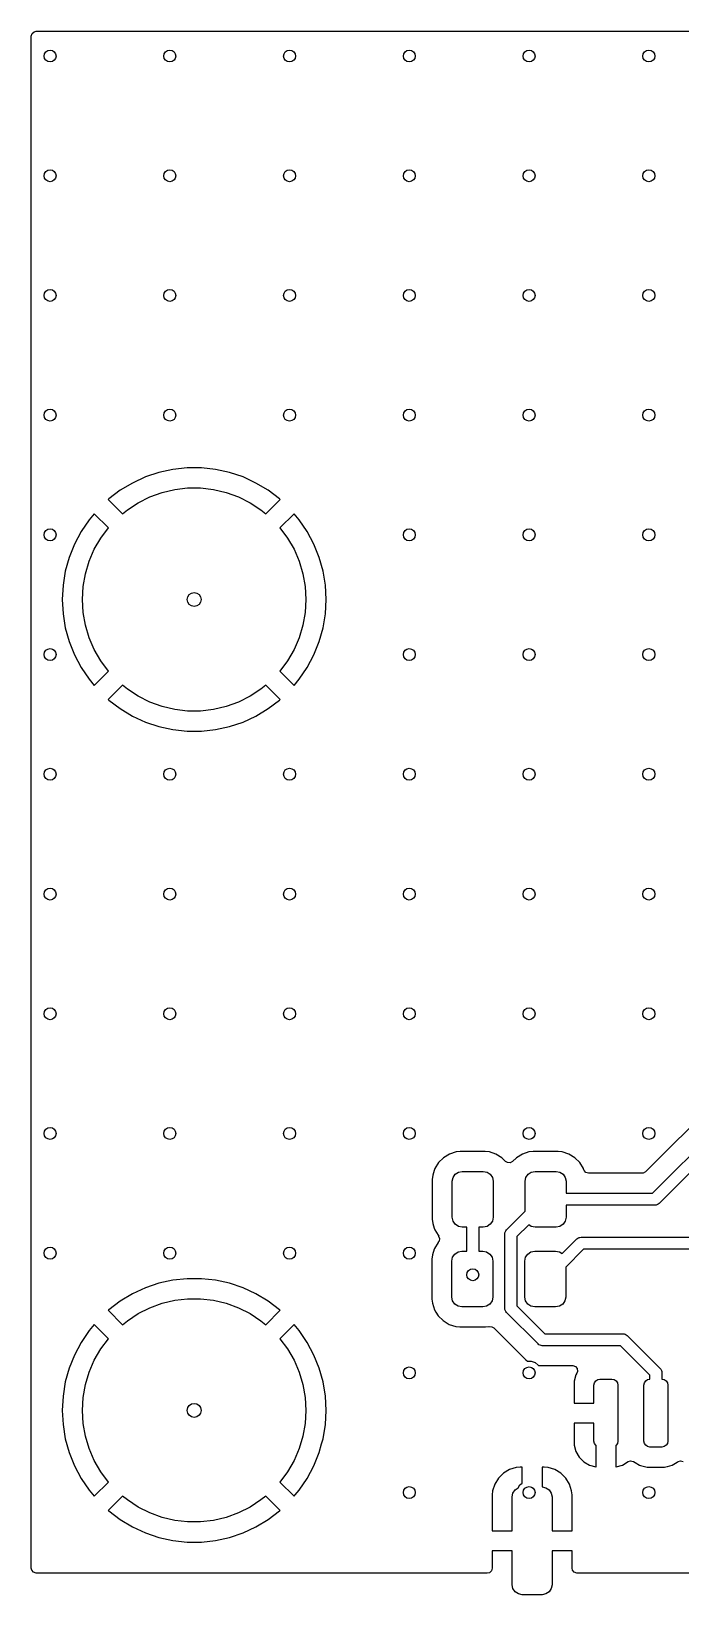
# Model space of a CAD drawing. Extents: x 4.39 to 6.32, y -4.91 to -3.37.
# Drawn here: x 4.395 to 5.035, y -4.913 to -3.37 of the extents above; entities that cross this region are included whole.
import ezdxf

# ---------------------------------------------------------------- set-up
doc = ezdxf.new("R2010")
doc.units = 0
doc.header["$MEASUREMENT"] = 0
doc.layers.add('BLACK', color=7, linetype='CONTINUOUS')

msp = doc.modelspace()

# ---------------------------------------------------------------- linework, layer by layer
at = {"layer": 'BLACK', "linetype": 'CONTINUOUS'}
for p, q in [((4.3945, -3.375), (4.3953, -3.3723)), ((4.3945, -3.9307), (4.3945, -3.375)), ((4.3953, -3.3723), (4.3974, -3.3705)), ((4.3974, -3.3705), (4.3994, -3.3701)), ((4.3994, -3.3701), (5.2082, -3.3701)), ((4.507, -3.8098), (4.4942, -3.8158)), ((4.5203, -3.8053), (4.507, -3.8098)), ((4.507, -3.8098), (4.507, -3.8098)), ((4.5341, -3.8023), (4.5203, -3.8053)), ((4.5481, -3.8008), (4.5341, -3.8023)), ((4.5622, -3.8008), (4.5481, -3.8008)), ((4.5762, -3.8023), (4.5622, -3.8008)), ((4.5899, -3.8053), (4.5762, -3.8023)), ((4.6033, -3.8098), (4.5899, -3.8053)), ((4.6161, -3.8158), (4.6033, -3.8098)), ((4.6033, -3.8098), (4.6033, -3.8098)), ((4.4821, -3.823), (4.4709, -3.8315)), ((4.4942, -3.8158), (4.4821, -3.823)), ((4.4821, -3.823), (4.4821, -3.823)), ((4.5115, -3.8295), (4.5235, -3.8251)), ((4.5235, -3.8251), (4.536, -3.8221)), ((4.536, -3.8221), (4.5487, -3.8207)), ((4.5487, -3.8207), (4.5615, -3.8207)), ((4.5615, -3.8207), (4.5743, -3.8221)), ((4.5743, -3.8221), (4.5867, -3.8251)), ((4.5867, -3.8251), (4.5988, -3.8295)), ((4.6281, -3.823), (4.6161, -3.8158)), ((4.6394, -3.8315), (4.6281, -3.823)), ((4.6281, -3.823), (4.6281, -3.823)), ((4.4709, -3.8315), (4.4704, -3.832)), ((4.4704, -3.832), (4.4704, -3.832)), ((4.4704, -3.832), (4.4846, -3.8462)), ((4.4893, -3.8423), (4.5, -3.8352)), ((4.5, -3.8352), (4.5115, -3.8295)), ((4.5988, -3.8295), (4.6102, -3.8352)), ((4.6102, -3.8352), (4.6209, -3.8423)), ((4.6257, -3.8462), (4.6399, -3.832)), ((4.6399, -3.832), (4.6394, -3.8315)), ((4.6394, -3.8315), (4.6394, -3.8315)), ((4.6399, -3.832), (4.6399, -3.832)), ((4.4515, -3.852), (4.4436, -3.8636)), ((4.4566, -3.8461), (4.4515, -3.852)), ((4.4515, -3.852), (4.4515, -3.852)), ((4.4705, -3.86), (4.4566, -3.8461)), ((4.4566, -3.8461), (4.4566, -3.8461)), ((4.4846, -3.8462), (4.4893, -3.8423)), ((4.6209, -3.8423), (4.6257, -3.8462)), ((4.6537, -3.8461), (4.6397, -3.86)), ((4.6587, -3.852), (4.6537, -3.8461)), ((4.6537, -3.8461), (4.6537, -3.8461)), ((4.6666, -3.8636), (4.6587, -3.852)), ((4.4436, -3.8636), (4.437, -3.8761)), ((4.4566, -3.8812), (4.463, -3.8701)), ((4.463, -3.8701), (4.4705, -3.86)), ((4.6397, -3.86), (4.6472, -3.8701)), ((4.6472, -3.8701), (4.6536, -3.8812)), ((4.6732, -3.8761), (4.6666, -3.8636)), ((4.437, -3.8761), (4.4318, -3.8892)), ((4.437, -3.8761), (4.437, -3.8761)), ((4.4515, -3.893), (4.4566, -3.8812)), ((4.6536, -3.8812), (4.6587, -3.893)), ((4.6784, -3.8892), (4.6732, -3.8761)), ((4.6732, -3.8761), (4.6732, -3.8761)), ((4.4318, -3.8892), (4.428, -3.9027)), ((4.4318, -3.8892), (4.4318, -3.8892)), ((4.4479, -3.9053), (4.4515, -3.893)), ((4.6587, -3.893), (4.6624, -3.9053)), ((4.6822, -3.9027), (4.6784, -3.8892)), ((4.6784, -3.8892), (4.6784, -3.8892)), ((4.4258, -3.9166), (4.425, -3.9307)), ((4.428, -3.9027), (4.4258, -3.9166)), ((4.4258, -3.9166), (4.4258, -3.9166)), ((4.428, -3.9027), (4.428, -3.9027)), ((4.4449, -3.9307), (4.4456, -3.9179)), ((4.4456, -3.9179), (4.4479, -3.9053)), ((4.6624, -3.9053), (4.6646, -3.9179)), ((4.6646, -3.9179), (4.6654, -3.9307)), ((4.6845, -3.9166), (4.6822, -3.9027)), ((4.6822, -3.9027), (4.6822, -3.9027)), ((4.6852, -3.9307), (4.6845, -3.9166)), ((4.6845, -3.9166), (4.6845, -3.9166)), ((4.3945, -4.7307), (4.3945, -3.9307)), ((4.425, -3.9307), (4.4258, -3.9448)), ((4.425, -3.9307), (4.425, -3.9307)), ((4.4456, -3.9435), (4.4449, -3.9307)), ((4.6654, -3.9307), (4.6646, -3.9435)), ((4.6845, -3.9448), (4.6852, -3.9307)), ((4.6852, -3.9307), (4.6852, -3.9307)), ((4.4258, -3.9448), (4.4258, -3.9448)), ((4.4258, -3.9448), (4.428, -3.9587)), ((4.4479, -3.9561), (4.4456, -3.9435)), ((4.6646, -3.9435), (4.6624, -3.9561)), ((4.6822, -3.9587), (4.6845, -3.9448)), ((4.6845, -3.9448), (4.6845, -3.9448)), ((4.428, -3.9587), (4.428, -3.9587)), ((4.428, -3.9587), (4.4318, -3.9723)), ((4.4515, -3.9684), (4.4479, -3.9561)), ((4.6624, -3.9561), (4.6587, -3.9684)), ((4.6784, -3.9723), (4.6822, -3.9587)), ((4.6822, -3.9587), (4.6822, -3.9587)), ((4.4318, -3.9723), (4.4318, -3.9723)), ((4.4318, -3.9723), (4.437, -3.9853)), ((4.4566, -3.9802), (4.4515, -3.9684)), ((4.6587, -3.9684), (4.6536, -3.9802)), ((4.6732, -3.9853), (4.6784, -3.9723)), ((4.6784, -3.9723), (4.6784, -3.9723)), ((4.437, -3.9853), (4.437, -3.9853)), ((4.437, -3.9853), (4.4436, -3.9978)), ((4.463, -3.9913), (4.4566, -3.9802)), ((4.4705, -4.0014), (4.463, -3.9913)), ((4.6472, -3.9913), (4.6397, -4.0014)), ((4.6536, -3.9802), (4.6472, -3.9913)), ((4.6666, -3.9978), (4.6732, -3.9853)), ((4.6732, -3.9853), (4.6732, -3.9853)), ((4.4436, -3.9978), (4.4515, -4.0094)), ((4.4515, -4.0094), (4.4566, -4.0154)), ((4.4566, -4.0154), (4.4705, -4.0014)), ((4.6397, -4.0014), (4.6537, -4.0154)), ((4.6537, -4.0154), (4.6587, -4.0094)), ((4.6587, -4.0094), (4.6666, -3.9978)), ((4.6587, -4.0094), (4.6587, -4.0094)), ((4.4566, -4.0154), (4.4566, -4.0154)), ((4.4846, -4.0152), (4.4704, -4.0294)), ((4.4893, -4.0191), (4.4846, -4.0152)), ((4.5, -4.0262), (4.4893, -4.0191)), ((4.6209, -4.0191), (4.6102, -4.0262)), ((4.6257, -4.0152), (4.6209, -4.0191)), ((4.6399, -4.0294), (4.6257, -4.0152)), ((4.4704, -4.0294), (4.4704, -4.0294)), ((4.4704, -4.0294), (4.4709, -4.0299)), ((4.4709, -4.0299), (4.4709, -4.0299)), ((4.4709, -4.0299), (4.4821, -4.0384)), ((4.4821, -4.0384), (4.4821, -4.0384)), ((4.4821, -4.0384), (4.4942, -4.0457)), ((4.5115, -4.0319), (4.5, -4.0262)), ((4.5235, -4.0363), (4.5115, -4.0319)), ((4.536, -4.0393), (4.5235, -4.0363)), ((4.5487, -4.0408), (4.536, -4.0393)), ((4.5615, -4.0408), (4.5487, -4.0408)), ((4.5743, -4.0393), (4.5615, -4.0408)), ((4.5867, -4.0363), (4.5743, -4.0393)), ((4.5988, -4.0319), (4.5867, -4.0363)), ((4.6102, -4.0262), (4.5988, -4.0319)), ((4.6161, -4.0457), (4.6281, -4.0384)), ((4.6281, -4.0384), (4.6394, -4.0299)), ((4.6281, -4.0384), (4.6281, -4.0384)), ((4.6394, -4.0299), (4.6399, -4.0294)), ((4.4942, -4.0457), (4.507, -4.0516)), ((4.507, -4.0516), (4.507, -4.0516)), ((4.507, -4.0516), (4.5203, -4.0561)), ((4.5203, -4.0561), (4.5341, -4.0591)), ((4.5762, -4.0591), (4.5899, -4.0561)), ((4.5899, -4.0561), (4.6033, -4.0516)), ((4.6033, -4.0516), (4.6161, -4.0457)), ((4.6033, -4.0516), (4.6033, -4.0516)), ((5.007, -4.5165), (5.4793, -4.0442)), ((5.4859, -4.0543), (5.0136, -4.5266)), ((4.5341, -4.0591), (4.5481, -4.0606)), ((4.5481, -4.0606), (4.5481, -4.0606)), ((4.5481, -4.0606), (4.5622, -4.0606)), ((4.5622, -4.0606), (4.5762, -4.0591)), ((4.5622, -4.0606), (4.5622, -4.0606)), ((5.0813, -4.4144), (5.0003, -4.4954)), ((4.7962, -4.4863), (4.7925, -4.4922)), ((4.801, -4.4814), (4.7962, -4.4863)), ((4.8069, -4.4778), (4.801, -4.4814)), ((4.8135, -4.4756), (4.8069, -4.4778)), ((4.8069, -4.4778), (4.8069, -4.4778)), ((4.8175, -4.4752), (4.8135, -4.4756)), ((4.8135, -4.4756), (4.8135, -4.4756)), ((4.8421, -4.4752), (4.8175, -4.4752)), ((4.8175, -4.4752), (4.8175, -4.4752)), ((4.8462, -4.4756), (4.8421, -4.4752)), ((4.8527, -4.4778), (4.8462, -4.4756)), ((4.8462, -4.4756), (4.8462, -4.4756)), ((4.8586, -4.4814), (4.8527, -4.4778)), ((4.8623, -4.4851), (4.8586, -4.4814)), ((4.8586, -4.4814), (4.8586, -4.4814)), ((4.864, -4.4862), (4.8623, -4.4851)), ((4.8668, -4.4864), (4.864, -4.4862)), ((4.8692, -4.4851), (4.8668, -4.4864)), ((4.8729, -4.4814), (4.8692, -4.4851)), ((4.8788, -4.4778), (4.8729, -4.4814)), ((4.8853, -4.4756), (4.8788, -4.4778)), ((4.8788, -4.4778), (4.8788, -4.4778)), ((4.8894, -4.4752), (4.8853, -4.4756)), ((4.8853, -4.4756), (4.8853, -4.4756)), ((4.914, -4.4752), (4.8894, -4.4752)), ((4.8894, -4.4752), (4.8894, -4.4752)), ((4.918, -4.4756), (4.914, -4.4752)), ((4.9246, -4.4778), (4.918, -4.4756)), ((4.918, -4.4756), (4.918, -4.4756)), ((4.9305, -4.4814), (4.9246, -4.4778)), ((4.9353, -4.4863), (4.9305, -4.4814)), ((4.939, -4.4922), (4.9353, -4.4863)), ((4.7904, -4.4987), (4.7899, -4.5028)), ((4.7899, -4.5028), (4.7899, -4.5421)), ((4.7919, -4.4939), (4.7904, -4.4987)), ((4.7904, -4.4987), (4.7904, -4.4987)), ((4.7904, -4.4987), (4.7904, -4.4987)), ((4.7925, -4.4922), (4.7919, -4.4939)), ((4.7925, -4.4922), (4.7925, -4.4922)), ((4.8096, -4.5047), (4.8104, -4.501)), ((4.8104, -4.501), (4.8125, -4.4978)), ((4.8125, -4.4978), (4.8157, -4.4956)), ((4.8157, -4.4956), (4.8195, -4.4949)), ((4.8195, -4.4949), (4.8402, -4.4949)), ((4.8402, -4.4949), (4.8439, -4.4956)), ((4.8439, -4.4956), (4.8471, -4.4978)), ((4.8471, -4.4978), (4.8493, -4.501)), ((4.8493, -4.501), (4.85, -4.5047)), ((4.8815, -4.5047), (4.8822, -4.501)), ((4.8822, -4.501), (4.8844, -4.4978)), ((4.8844, -4.4978), (4.8876, -4.4956)), ((4.8876, -4.4956), (4.8913, -4.4949)), ((4.8913, -4.4949), (4.912, -4.4949)), ((4.912, -4.4949), (4.9158, -4.4956)), ((4.9158, -4.4956), (4.919, -4.4978)), ((4.919, -4.4978), (4.9211, -4.501)), ((4.9211, -4.501), (4.9219, -4.5047)), ((4.9391, -4.4925), (4.939, -4.4922)), ((4.9394, -4.4935), (4.9391, -4.4925)), ((4.9396, -4.494), (4.9394, -4.4935)), ((4.9414, -4.4961), (4.9396, -4.494)), ((4.944, -4.4968), (4.9414, -4.4961)), ((4.9968, -4.4968), (4.944, -4.4968)), ((4.9979, -4.4967), (4.9968, -4.4968)), ((5.0003, -4.4954), (4.9979, -4.4967)), ((4.8096, -4.5402), (4.8096, -4.5047)), ((4.85, -4.5047), (4.85, -4.5402)), ((4.8815, -4.5343), (4.8815, -4.5047)), ((4.9219, -4.5047), (4.9219, -4.5165)), ((4.9219, -4.5165), (5.007, -4.5165)), ((4.8631, -4.5526), (4.8815, -4.5343)), ((5.0094, -4.5283), (4.9219, -4.5283)), ((4.9219, -4.5283), (4.9219, -4.5402)), ((5.0106, -4.5282), (5.0094, -4.5283)), ((5.0115, -4.5279), (5.0106, -4.5282)), ((5.0127, -4.5274), (5.0115, -4.5279)), ((5.0136, -4.5266), (5.0127, -4.5274)), ((4.7899, -4.5421), (4.7899, -4.5421)), ((4.7899, -4.5421), (4.7904, -4.5462)), ((4.7904, -4.5462), (4.7904, -4.5462)), ((4.7904, -4.5462), (4.7919, -4.5508)), ((4.8104, -4.5439), (4.8096, -4.5402)), ((4.8125, -4.5471), (4.8104, -4.5439)), ((4.8157, -4.5493), (4.8125, -4.5471)), ((4.8195, -4.55), (4.8157, -4.5493)), ((4.8239, -4.55), (4.8195, -4.55)), ((4.8239, -4.5736), (4.8239, -4.55)), ((4.8402, -4.55), (4.8357, -4.55)), ((4.8357, -4.55), (4.8357, -4.5736)), ((4.8439, -4.5493), (4.8402, -4.55)), ((4.8471, -4.5471), (4.8439, -4.5493)), ((4.8493, -4.5439), (4.8471, -4.5471)), ((4.85, -4.5402), (4.8493, -4.5439)), ((4.885, -4.5475), (4.8732, -4.5592)), ((4.8876, -4.5493), (4.885, -4.5475)), ((4.8913, -4.55), (4.8876, -4.5493)), ((4.912, -4.55), (4.8913, -4.55)), ((4.9158, -4.5493), (4.912, -4.55)), ((4.919, -4.5471), (4.9158, -4.5493)), ((4.9211, -4.5439), (4.919, -4.5471)), ((4.9219, -4.5402), (4.9211, -4.5439)), ((4.7919, -4.5508), (4.7925, -4.5527)), ((4.7958, -4.565), (4.7921, -4.5709)), ((4.7925, -4.5527), (4.7957, -4.5578)), ((4.7957, -4.5578), (4.7963, -4.5589)), ((4.7959, -4.5648), (4.7958, -4.565)), ((4.7966, -4.5638), (4.7959, -4.5648)), ((4.7959, -4.5648), (4.7959, -4.5648)), ((4.7963, -4.5589), (4.7962, -4.5589)), ((4.7962, -4.5589), (4.7971, -4.5611)), ((4.7971, -4.5611), (4.7966, -4.5638)), ((4.8614, -4.5568), (4.8615, -4.5556)), ((4.8614, -4.6299), (4.8614, -4.5568)), ((4.8615, -4.5556), (4.8622, -4.5541)), ((4.8622, -4.5541), (4.8624, -4.5535)), ((4.8624, -4.5535), (4.8631, -4.5526)), ((4.8732, -4.5592), (4.8732, -4.6275)), ((4.918, -4.5761), (4.9325, -4.5616)), ((4.9325, -4.5616), (4.9334, -4.5608)), ((4.9334, -4.5608), (4.9349, -4.5602)), ((4.9349, -4.5602), (4.9356, -4.56)), ((4.9356, -4.56), (4.9367, -4.5598)), ((4.9367, -4.5598), (5.0614, -4.5598)), ((4.79, -4.5774), (4.7895, -4.5815)), ((4.7919, -4.5717), (4.79, -4.5774)), ((4.79, -4.5774), (4.79, -4.5774)), ((4.79, -4.5774), (4.79, -4.5774)), ((4.7921, -4.5709), (4.7919, -4.5717)), ((4.7921, -4.5709), (4.7921, -4.5709)), ((4.8093, -4.5835), (4.81, -4.5797)), ((4.81, -4.5797), (4.8121, -4.5765)), ((4.8121, -4.5765), (4.8153, -4.5744)), ((4.8153, -4.5744), (4.8191, -4.5736)), ((4.8191, -4.5736), (4.8239, -4.5736)), ((4.8357, -4.5736), (4.8398, -4.5736)), ((4.8398, -4.5736), (4.8435, -4.5744)), ((4.8435, -4.5744), (4.8467, -4.5765)), ((4.8467, -4.5765), (4.8489, -4.5797)), ((4.8489, -4.5797), (4.8496, -4.5835)), ((4.8811, -4.5835), (4.8819, -4.5797)), ((4.8819, -4.5797), (4.884, -4.5765)), ((4.884, -4.5765), (4.8872, -4.5744)), ((4.8872, -4.5744), (4.8909, -4.5736)), ((4.8909, -4.5736), (4.9116, -4.5736)), ((4.9116, -4.5736), (4.9154, -4.5744)), ((4.9154, -4.5744), (4.918, -4.5761)), ((4.9392, -4.5717), (4.9215, -4.5894)), ((5.0537, -4.5717), (4.9392, -4.5717)), ((4.7895, -4.5815), (4.7895, -4.6209)), ((4.8093, -4.6189), (4.8093, -4.5835)), ((4.8496, -4.5835), (4.8496, -4.6189)), ((4.8811, -4.6189), (4.8811, -4.5835)), ((4.9215, -4.5894), (4.9215, -4.6189)), ((4.507, -4.6098), (4.4942, -4.6158)), ((4.5203, -4.6053), (4.507, -4.6098)), ((4.507, -4.6098), (4.507, -4.6098)), ((4.5341, -4.6023), (4.5203, -4.6053)), ((4.5481, -4.6008), (4.5341, -4.6023)), ((4.5622, -4.6008), (4.5481, -4.6008)), ((4.5762, -4.6023), (4.5622, -4.6008)), ((4.5899, -4.6053), (4.5762, -4.6023)), ((4.6033, -4.6098), (4.5899, -4.6053)), ((4.6161, -4.6158), (4.6033, -4.6098)), ((4.6033, -4.6098), (4.6033, -4.6098)), ((4.4821, -4.623), (4.4709, -4.6315)), ((4.4942, -4.6158), (4.4821, -4.623)), ((4.4821, -4.623), (4.4821, -4.623)), ((4.5115, -4.6295), (4.5235, -4.6251)), ((4.5235, -4.6251), (4.536, -4.6221)), ((4.536, -4.6221), (4.5487, -4.6207)), ((4.5487, -4.6207), (4.5615, -4.6207)), ((4.5615, -4.6207), (4.5743, -4.6221)), ((4.5743, -4.6221), (4.5867, -4.6251)), ((4.5867, -4.6251), (4.5988, -4.6295)), ((4.6281, -4.623), (4.6161, -4.6158)), ((4.6394, -4.6315), (4.6281, -4.623)), ((4.6281, -4.623), (4.6281, -4.623)), ((4.7895, -4.6209), (4.7895, -4.6209)), ((4.7895, -4.6209), (4.79, -4.6249)), ((4.79, -4.6249), (4.79, -4.6249)), ((4.79, -4.6249), (4.7921, -4.6315)), ((4.81, -4.6227), (4.8093, -4.6189)), ((4.8121, -4.6259), (4.81, -4.6227)), ((4.8153, -4.628), (4.8121, -4.6259)), ((4.8467, -4.6259), (4.8435, -4.628)), ((4.8489, -4.6227), (4.8467, -4.6259)), ((4.8496, -4.6189), (4.8489, -4.6227)), ((4.8732, -4.6275), (4.9009, -4.6551)), ((4.8819, -4.6227), (4.8811, -4.6189)), ((4.884, -4.6259), (4.8819, -4.6227)), ((4.8872, -4.628), (4.884, -4.6259)), ((4.9186, -4.6259), (4.9154, -4.628)), ((4.9207, -4.6227), (4.9186, -4.6259)), ((4.9215, -4.6189), (4.9207, -4.6227)), ((4.4709, -4.6315), (4.4704, -4.632)), ((4.4704, -4.632), (4.4704, -4.632)), ((4.4704, -4.632), (4.4846, -4.6462)), ((4.4846, -4.6462), (4.4893, -4.6423)), ((4.4893, -4.6423), (4.5, -4.6352)), ((4.5, -4.6352), (4.5115, -4.6295)), ((4.5988, -4.6295), (4.6102, -4.6352)), ((4.6102, -4.6352), (4.6209, -4.6423)), ((4.6209, -4.6423), (4.6257, -4.6462)), ((4.6257, -4.6462), (4.6399, -4.632)), ((4.6399, -4.632), (4.6394, -4.6315)), ((4.6394, -4.6315), (4.6394, -4.6315)), ((4.6399, -4.632), (4.6399, -4.632)), ((4.7921, -4.6315), (4.7921, -4.6315)), ((4.7921, -4.6315), (4.7935, -4.6337)), ((4.7935, -4.6337), (4.7958, -4.6373)), ((4.7958, -4.6373), (4.8006, -4.6422)), ((4.8006, -4.6422), (4.8065, -4.6459)), ((4.8191, -4.6287), (4.8153, -4.628)), ((4.8398, -4.6287), (4.8191, -4.6287)), ((4.8435, -4.628), (4.8398, -4.6287)), ((4.8615, -4.6311), (4.8614, -4.6299)), ((4.8624, -4.6332), (4.8615, -4.6311)), ((4.8631, -4.6341), (4.8624, -4.6332)), ((4.8942, -4.6652), (4.8631, -4.6341)), ((4.8909, -4.6287), (4.8872, -4.628)), ((4.9116, -4.6287), (4.8909, -4.6287)), ((4.9154, -4.628), (4.9116, -4.6287)), ((4.4515, -4.652), (4.4436, -4.6636)), ((4.4566, -4.6461), (4.4515, -4.652)), ((4.4515, -4.652), (4.4515, -4.652)), ((4.4705, -4.66), (4.4566, -4.6461)), ((4.4566, -4.6461), (4.4566, -4.6461)), ((4.6537, -4.6461), (4.6397, -4.66)), ((4.6587, -4.652), (4.6537, -4.6461)), ((4.6537, -4.6461), (4.6537, -4.6461)), ((4.6666, -4.6636), (4.6587, -4.652)), ((4.8065, -4.6459), (4.8131, -4.648)), ((4.8131, -4.648), (4.8171, -4.6484)), ((4.8171, -4.6484), (4.8417, -4.6484)), ((4.8417, -4.6484), (4.8417, -4.6484)), ((4.8417, -4.6484), (4.8417, -4.6484)), ((4.8417, -4.6484), (4.8425, -4.6484)), ((4.8425, -4.6484), (4.8458, -4.648)), ((4.8458, -4.648), (4.8458, -4.648)), ((4.8458, -4.648), (4.846, -4.648)), ((4.846, -4.648), (4.8488, -4.6482)), ((4.8488, -4.6482), (4.8505, -4.6493)), ((4.8505, -4.6493), (4.8821, -4.6809)), ((4.9009, -4.6551), (4.978, -4.6551)), ((4.978, -4.6551), (4.9791, -4.6552)), ((4.9791, -4.6552), (4.98, -4.6556)), ((4.98, -4.6556), (4.9812, -4.6561)), ((4.9812, -4.6561), (4.9821, -4.6568)), ((4.9821, -4.6568), (5.0146, -4.6893)), ((4.4436, -4.6636), (4.437, -4.6761)), ((4.4566, -4.6812), (4.463, -4.6701)), ((4.463, -4.6701), (4.4705, -4.66)), ((4.6397, -4.66), (4.6472, -4.6701)), ((4.6472, -4.6701), (4.6536, -4.6812)), ((4.6732, -4.6761), (4.6666, -4.6636)), ((4.8951, -4.6659), (4.8942, -4.6652)), ((4.8964, -4.6665), (4.8951, -4.6659)), ((4.8973, -4.6668), (4.8964, -4.6665)), ((4.8984, -4.6669), (4.8973, -4.6668)), ((4.9755, -4.6669), (4.8984, -4.6669)), ((5.0045, -4.696), (4.9755, -4.6669)), ((4.4318, -4.6892), (4.428, -4.7027)), ((4.437, -4.6761), (4.4318, -4.6892)), ((4.4318, -4.6892), (4.4318, -4.6892)), ((4.437, -4.6761), (4.437, -4.6761)), ((4.4515, -4.693), (4.4566, -4.6812)), ((4.6536, -4.6812), (4.6587, -4.693)), ((4.6784, -4.6892), (4.6732, -4.6761)), ((4.6732, -4.6761), (4.6732, -4.6761)), ((4.6822, -4.7027), (4.6784, -4.6892)), ((4.6784, -4.6892), (4.6784, -4.6892)), ((4.8821, -4.6809), (4.8821, -4.6809)), ((4.8821, -4.6809), (4.8821, -4.6809)), ((4.8821, -4.6809), (4.8821, -4.6809)), ((4.8821, -4.6809), (4.8838, -4.6821)), ((4.8838, -4.6821), (4.8875, -4.6821)), ((4.8875, -4.6821), (4.8913, -4.6835)), ((4.8913, -4.6835), (4.8945, -4.6861)), ((4.8945, -4.6861), (4.8946, -4.6864)), ((4.8946, -4.6864), (4.8959, -4.6866)), ((4.8959, -4.6866), (4.8959, -4.6866)), ((4.8959, -4.6866), (4.9009, -4.6866)), ((4.9009, -4.6866), (4.9284, -4.6866)), ((4.9284, -4.6866), (4.9311, -4.6874)), ((4.9311, -4.6874), (4.9329, -4.6895)), ((4.428, -4.7027), (4.4258, -4.7166)), ((4.428, -4.7027), (4.428, -4.7027)), ((4.4479, -4.7053), (4.4515, -4.693)), ((4.6587, -4.693), (4.6624, -4.7053)), ((4.6845, -4.7166), (4.6822, -4.7027)), ((4.6822, -4.7027), (4.6822, -4.7027)), ((4.9298, -4.7019), (4.9297, -4.7033)), ((4.9297, -4.7033), (4.9297, -4.7236)), ((4.9316, -4.6957), (4.9298, -4.7019)), ((4.9298, -4.7019), (4.9298, -4.7019)), ((4.9326, -4.694), (4.9316, -4.6957)), ((4.9316, -4.6957), (4.9316, -4.6957)), ((4.9333, -4.6922), (4.9326, -4.694)), ((4.9329, -4.6895), (4.9333, -4.6922)), ((4.9494, -4.7059), (4.9499, -4.7036)), ((4.9499, -4.7036), (4.9511, -4.7017)), ((4.9511, -4.7017), (4.9531, -4.7004)), ((4.9531, -4.7004), (4.9553, -4.7)), ((4.9553, -4.7), (4.9671, -4.7)), ((4.9671, -4.7), (4.9694, -4.7004)), ((4.9694, -4.7004), (4.9713, -4.7017)), ((4.9713, -4.7017), (4.9726, -4.7036)), ((4.9726, -4.7036), (4.973, -4.7059)), ((4.9986, -4.7059), (4.9991, -4.7036)), ((4.9991, -4.7036), (5.0004, -4.7017)), ((5.0004, -4.7017), (5.0023, -4.7004)), ((5.0023, -4.7004), (5.0045, -4.7)), ((5.0045, -4.7), (5.0045, -4.696)), ((5.0146, -4.6893), (5.0153, -4.6902)), ((5.0153, -4.6902), (5.0159, -4.6915)), ((5.0159, -4.6915), (5.0162, -4.6924)), ((5.0162, -4.6924), (5.0163, -4.6935)), ((5.0163, -4.6935), (5.0163, -4.7)), ((5.0163, -4.7), (5.0186, -4.7004)), ((5.0186, -4.7004), (5.0205, -4.7017)), ((5.0205, -4.7017), (5.0218, -4.7036)), ((5.0218, -4.7036), (5.0222, -4.7059)), ((4.4258, -4.7166), (4.425, -4.7307)), ((4.4258, -4.7166), (4.4258, -4.7166)), ((4.4449, -4.7307), (4.4456, -4.7179)), ((4.4456, -4.7179), (4.4479, -4.7053)), ((4.6624, -4.7053), (4.6646, -4.7179)), ((4.6646, -4.7179), (4.6654, -4.7307)), ((4.6852, -4.7307), (4.6845, -4.7166)), ((4.6845, -4.7166), (4.6845, -4.7166)), ((4.9494, -4.7236), (4.9494, -4.7059)), ((4.973, -4.7059), (4.973, -4.761)), ((4.9986, -4.761), (4.9986, -4.7059)), ((5.0222, -4.7059), (5.0222, -4.761)), ((4.3945, -4.8864), (4.3945, -4.7307)), ((4.425, -4.7307), (4.4258, -4.7448)), ((4.425, -4.7307), (4.425, -4.7307)), ((4.4456, -4.7435), (4.4449, -4.7307)), ((4.6654, -4.7307), (4.6646, -4.7435)), ((4.6845, -4.7448), (4.6852, -4.7307)), ((4.6852, -4.7307), (4.6852, -4.7307)), ((4.9297, -4.7236), (4.9494, -4.7236)), ((4.4258, -4.7448), (4.4258, -4.7448)), ((4.4258, -4.7448), (4.428, -4.7587)), ((4.4479, -4.7561), (4.4456, -4.7435)), ((4.6646, -4.7435), (4.6624, -4.7561)), ((4.6822, -4.7587), (4.6845, -4.7448)), ((4.6845, -4.7448), (4.6845, -4.7448)), ((4.9494, -4.7433), (4.9297, -4.7433)), ((4.9297, -4.7433), (4.9297, -4.7636)), ((4.9494, -4.761), (4.9494, -4.7433)), ((4.428, -4.7587), (4.428, -4.7587)), ((4.428, -4.7587), (4.4318, -4.7723)), ((4.4515, -4.7684), (4.4479, -4.7561)), ((4.6624, -4.7561), (4.6587, -4.7684)), ((4.6784, -4.7723), (4.6808, -4.7636)), ((4.6808, -4.7636), (4.6822, -4.7587)), ((4.6822, -4.7587), (4.6822, -4.7587)), ((4.9297, -4.7636), (4.9298, -4.7651)), ((4.9298, -4.7651), (4.9298, -4.7651)), ((4.9298, -4.7651), (4.9316, -4.7713)), ((4.9499, -4.7633), (4.9494, -4.761)), ((4.9511, -4.7652), (4.9499, -4.7633)), ((4.9514, -4.7654), (4.9511, -4.7652)), ((4.9514, -4.7865), (4.9514, -4.7654)), ((4.9713, -4.7652), (4.9711, -4.7654)), ((4.9711, -4.7654), (4.9711, -4.7865)), ((4.9726, -4.7633), (4.9713, -4.7652)), ((4.973, -4.761), (4.9726, -4.7633)), ((4.9991, -4.7633), (4.9986, -4.761)), ((5.0004, -4.7652), (4.9991, -4.7633)), ((5.0023, -4.7665), (5.0004, -4.7652)), ((5.0205, -4.7652), (5.0186, -4.7665)), ((5.0218, -4.7633), (5.0205, -4.7652)), ((5.0222, -4.761), (5.0218, -4.7633)), ((4.4318, -4.7723), (4.4318, -4.7723)), ((4.4318, -4.7723), (4.437, -4.7853)), ((4.4566, -4.7802), (4.4515, -4.7684)), ((4.463, -4.7913), (4.4566, -4.7802)), ((4.6536, -4.7802), (4.6472, -4.7913)), ((4.6587, -4.7684), (4.6536, -4.7802)), ((4.6732, -4.7853), (4.6784, -4.7723)), ((4.6784, -4.7723), (4.6784, -4.7723)), ((4.9316, -4.7713), (4.9316, -4.7713)), ((4.9316, -4.7713), (4.9349, -4.7768)), ((4.9349, -4.7768), (4.9349, -4.7768)), ((4.9349, -4.7768), (4.9395, -4.7814)), ((4.9395, -4.7814), (4.9395, -4.7814)), ((4.9395, -4.7814), (4.9451, -4.7847)), ((4.9774, -4.7847), (4.9832, -4.7812)), ((4.9832, -4.7813), (4.9854, -4.7805)), ((4.9832, -4.7812), (4.9832, -4.7813)), ((4.9854, -4.7805), (4.9881, -4.781)), ((4.9881, -4.781), (4.9885, -4.7813)), ((4.9885, -4.7813), (4.9899, -4.7821)), ((5.0045, -4.7669), (5.0023, -4.7665)), ((5.0163, -4.7669), (5.0045, -4.7669)), ((5.0186, -4.7665), (5.0163, -4.7669)), ((5.0315, -4.7818), (5.0324, -4.7813)), ((5.0324, -4.7813), (5.0325, -4.7813)), ((5.0325, -4.7813), (5.0346, -4.7805)), ((5.0346, -4.7805), (5.0373, -4.781)), ((4.437, -4.7853), (4.437, -4.7853)), ((4.437, -4.7853), (4.4436, -4.7978)), ((4.4705, -4.8014), (4.463, -4.7913)), ((4.6472, -4.7913), (4.6397, -4.8014)), ((4.6666, -4.7978), (4.6732, -4.7853)), ((4.6732, -4.7853), (4.6732, -4.7853)), ((4.8601, -4.7928), (4.8552, -4.7977)), ((4.866, -4.7892), (4.8601, -4.7928)), ((4.8725, -4.787), (4.866, -4.7892)), ((4.866, -4.7892), (4.866, -4.7892)), ((4.8766, -4.7866), (4.8725, -4.787)), ((4.8766, -4.7866), (4.8766, -4.7866)), ((4.8785, -4.7866), (4.8766, -4.7866)), ((4.8785, -4.8024), (4.8785, -4.7866)), ((4.8785, -4.7866), (4.8785, -4.7866)), ((4.9002, -4.7866), (4.8982, -4.7866)), ((4.8982, -4.7866), (4.8982, -4.8063)), ((4.9042, -4.787), (4.9002, -4.7866)), ((4.9108, -4.7892), (4.9042, -4.787)), ((4.9042, -4.787), (4.9042, -4.787)), ((4.9167, -4.7928), (4.9108, -4.7892)), ((4.9108, -4.7892), (4.9108, -4.7892)), ((4.9215, -4.7977), (4.9167, -4.7928)), ((4.9451, -4.7847), (4.9513, -4.7865)), ((4.9513, -4.7865), (4.9513, -4.7865)), ((4.9513, -4.7865), (4.9514, -4.7865)), ((4.9514, -4.7865), (4.9514, -4.7865)), ((4.9711, -4.7865), (4.9711, -4.7865)), ((4.9711, -4.7865), (4.9712, -4.7865)), ((4.9712, -4.7865), (4.9774, -4.7847)), ((4.9899, -4.7821), (4.9943, -4.7847)), ((4.9943, -4.7847), (4.9951, -4.785)), ((4.9951, -4.785), (5.0005, -4.7865)), ((5.0005, -4.7865), (5.0005, -4.7865)), ((5.0005, -4.7865), (5.0005, -4.7865)), ((5.0005, -4.7865), (5.0019, -4.7866)), ((5.0019, -4.7866), (5.0019, -4.7866)), ((5.0019, -4.7866), (5.0189, -4.7866)), ((5.0189, -4.7866), (5.0204, -4.7865)), ((5.0189, -4.7866), (5.0189, -4.7866)), ((5.0204, -4.7865), (5.022, -4.786)), ((5.0204, -4.7865), (5.0204, -4.7865)), ((5.0204, -4.7865), (5.0204, -4.7865)), ((5.022, -4.786), (5.0266, -4.7847)), ((5.0266, -4.7847), (5.0315, -4.7818)), ((4.4436, -4.7978), (4.4515, -4.8094)), ((4.4515, -4.8094), (4.4566, -4.8154)), ((4.4566, -4.8154), (4.4705, -4.8014)), ((4.6397, -4.8014), (4.6537, -4.8154)), ((4.6547, -4.8142), (4.6587, -4.8094)), ((4.6587, -4.8094), (4.6666, -4.7978)), ((4.6587, -4.8094), (4.6587, -4.8094)), ((4.8494, -4.8101), (4.849, -4.8142)), ((4.8516, -4.8036), (4.8494, -4.8101)), ((4.8494, -4.8101), (4.8494, -4.8101)), ((4.8552, -4.7977), (4.8516, -4.8036)), ((4.8516, -4.8036), (4.8516, -4.8036)), ((4.8687, -4.8161), (4.8694, -4.8124)), ((4.8694, -4.8124), (4.8716, -4.8092)), ((4.8716, -4.8092), (4.8747, -4.8071)), ((4.8747, -4.8071), (4.8764, -4.8042)), ((4.8764, -4.8042), (4.8785, -4.8024)), ((4.8982, -4.8063), (4.902, -4.807)), ((4.902, -4.807), (4.9052, -4.8092)), ((4.9052, -4.8092), (4.9073, -4.8124)), ((4.9073, -4.8124), (4.9081, -4.8161)), ((4.9252, -4.8036), (4.9215, -4.7977)), ((4.9273, -4.8101), (4.9252, -4.8036)), ((4.9252, -4.8036), (4.9252, -4.8036)), ((4.9278, -4.8142), (4.9273, -4.8101)), ((4.4566, -4.8154), (4.4566, -4.8154)), ((4.4846, -4.8152), (4.4704, -4.8294)), ((4.4893, -4.8191), (4.4846, -4.8152)), ((4.5, -4.8262), (4.4893, -4.8191)), ((4.5115, -4.8319), (4.5, -4.8262)), ((4.6102, -4.8262), (4.5988, -4.8319)), ((4.6209, -4.8191), (4.6102, -4.8262)), ((4.6257, -4.8152), (4.6209, -4.8191)), ((4.6399, -4.8294), (4.6257, -4.8152)), ((4.6537, -4.8154), (4.6547, -4.8142)), ((4.849, -4.8142), (4.849, -4.8496)), ((4.8687, -4.8496), (4.8687, -4.8161)), ((4.9081, -4.8161), (4.9081, -4.8496)), ((4.9278, -4.8496), (4.9278, -4.8142)), ((4.9278, -4.8142), (4.9278, -4.8142)), ((4.4704, -4.8294), (4.4704, -4.8294)), ((4.4704, -4.8294), (4.4709, -4.8299)), ((4.4709, -4.8299), (4.4709, -4.8299)), ((4.4709, -4.8299), (4.4821, -4.8384)), ((4.4821, -4.8384), (4.4821, -4.8384)), ((4.4821, -4.8384), (4.4942, -4.8457)), ((4.5235, -4.8363), (4.5115, -4.8319)), ((4.536, -4.8393), (4.5235, -4.8363)), ((4.5487, -4.8408), (4.536, -4.8393)), ((4.5615, -4.8408), (4.5487, -4.8408)), ((4.5743, -4.8393), (4.5615, -4.8408)), ((4.5867, -4.8363), (4.5743, -4.8393)), ((4.5988, -4.8319), (4.5867, -4.8363)), ((4.6161, -4.8457), (4.6281, -4.8384)), ((4.6281, -4.8384), (4.6394, -4.8299)), ((4.6281, -4.8384), (4.6281, -4.8384)), ((4.6394, -4.8299), (4.6399, -4.8294)), ((4.4942, -4.8457), (4.507, -4.8516)), ((4.507, -4.8516), (4.507, -4.8516)), ((4.507, -4.8516), (4.5203, -4.8561)), ((4.5203, -4.8561), (4.5341, -4.8591)), ((4.5762, -4.8591), (4.5899, -4.8561)), ((4.5899, -4.8561), (4.6033, -4.8516)), ((4.6033, -4.8516), (4.6161, -4.8457)), ((4.6033, -4.8516), (4.6033, -4.8516)), ((4.849, -4.8496), (4.8687, -4.8496)), ((4.9081, -4.8496), (4.9278, -4.8496)), ((4.5341, -4.8591), (4.5481, -4.8606)), ((4.5481, -4.8606), (4.5481, -4.8606)), ((4.5481, -4.8606), (4.5622, -4.8606)), ((4.5622, -4.8606), (4.5762, -4.8591)), ((4.5622, -4.8606), (4.5622, -4.8606)), ((4.8687, -4.8693), (4.849, -4.8693)), ((4.849, -4.8693), (4.849, -4.8864)), ((4.8687, -4.9028), (4.8687, -4.8693)), ((4.9278, -4.8693), (4.9081, -4.8693)), ((4.9081, -4.8693), (4.9081, -4.9028)), ((4.9278, -4.8864), (4.9278, -4.8693)), ((4.3949, -4.8885), (4.3945, -4.8864)), ((4.3968, -4.8905), (4.3949, -4.8885)), ((4.8482, -4.8891), (4.8462, -4.8909)), ((4.849, -4.8864), (4.8482, -4.8891)), ((4.9282, -4.8885), (4.9278, -4.8864)), ((4.93, -4.8905), (4.9282, -4.8885)), ((4.3994, -4.8913), (4.3968, -4.8905)), ((4.8441, -4.8913), (4.3994, -4.8913)), ((4.8462, -4.8909), (4.8441, -4.8913)), ((4.8694, -4.9065), (4.8687, -4.9028)), ((4.9081, -4.9028), (4.9073, -4.9065)), ((4.9326, -4.8913), (4.93, -4.8905)), ((5.2359, -4.8913), (4.9326, -4.8913)), ((4.8716, -4.9097), (4.8694, -4.9065)), ((4.8748, -4.9118), (4.8716, -4.9097)), ((4.8785, -4.9126), (4.8748, -4.9118)), ((4.8982, -4.9126), (4.8785, -4.9126)), ((4.902, -4.9118), (4.8982, -4.9126)), ((4.9052, -4.9097), (4.902, -4.9118)), ((4.9073, -4.9065), (4.9052, -4.9097))]:
    msp.add_line(p, q, dxfattribs=at)
at = {"layer": 'BLACK'}
for centre, radius in [((4.413, -3.3945), 0.00591), ((4.5311, -3.3945), 0.00591), ((4.6492, -3.3945), 0.00591), ((4.7673, -3.3945), 0.00591), ((4.8854, -3.3945), 0.00591), ((5.0035, -3.3945), 0.00591), ((4.413, -3.5126), 0.00591), ((4.5311, -3.5126), 0.00591), ((4.6492, -3.5126), 0.00591), ((4.7673, -3.5126), 0.00591), ((4.8854, -3.5126), 0.00591), ((5.0035, -3.5126), 0.00591), ((4.413, -3.6307), 0.00591), ((4.5311, -3.6307), 0.00591), ((4.6492, -3.6307), 0.00591), ((4.7673, -3.6307), 0.00591), ((4.8854, -3.6307), 0.00591), ((5.0035, -3.6307), 0.00591), ((4.413, -3.7488), 0.00591), ((4.5311, -3.7488), 0.00591), ((4.6492, -3.7488), 0.00591), ((4.7673, -3.7488), 0.00591), ((4.8854, -3.7488), 0.00591), ((5.0035, -3.7488), 0.00591), ((4.413, -3.8669), 0.00591), ((4.7673, -3.8669), 0.00591), ((4.8854, -3.8669), 0.00591), ((5.0035, -3.8669), 0.00591), ((4.5551, -3.9307), 0.00689), ((4.413, -3.985), 0.00591), ((4.7673, -3.985), 0.00591), ((4.8854, -3.985), 0.00591), ((5.0035, -3.985), 0.00591), ((4.413, -4.1031), 0.00591), ((4.5311, -4.1031), 0.00591), ((4.6492, -4.1031), 0.00591), ((4.7673, -4.1031), 0.00591), ((4.8854, -4.1031), 0.00591), ((5.0035, -4.1031), 0.00591), ((4.413, -4.2213), 0.00591), ((4.5311, -4.2213), 0.00591), ((4.6492, -4.2213), 0.00591), ((4.7673, -4.2213), 0.00591), ((4.8854, -4.2213), 0.00591), ((5.0035, -4.2213), 0.00591), ((4.413, -4.3394), 0.00591), ((4.5311, -4.3394), 0.00591), ((4.6492, -4.3394), 0.00591), ((4.7673, -4.3394), 0.00591), ((4.8854, -4.3394), 0.00591), ((5.0035, -4.3394), 0.00591), ((4.413, -4.4575), 0.00591), ((4.5311, -4.4575), 0.00591), ((4.6492, -4.4575), 0.00591), ((4.7673, -4.4575), 0.00591), ((4.8854, -4.4575), 0.00591), ((5.0035, -4.4575), 0.00591), ((4.413, -4.5756), 0.00591), ((4.5311, -4.5756), 0.00591), ((4.6492, -4.5756), 0.00591), ((4.7673, -4.5756), 0.00591), ((4.8298, -4.5969), 0.00591), ((4.7673, -4.6937), 0.00591), ((4.8854, -4.6937), 0.00591), ((4.5551, -4.7307), 0.00689), ((4.7673, -4.8118), 0.00591), ((4.8854, -4.8118), 0.00591), ((5.0035, -4.8118), 0.00591)]:
    msp.add_circle(centre, radius, dxfattribs=at)

doc.saveas('drawing.dxf')
